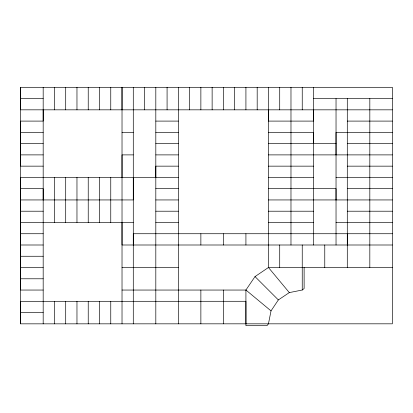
<?xml version="1.0" encoding="UTF-8"?>
<svg xmlns="http://www.w3.org/2000/svg" width="413" height="413" viewBox="0 0 413 413"><rect width="100%" height="100%" fill="white"/><g stroke="black" fill="none" stroke-linecap="round" stroke-linejoin="round"><path stroke-width="0.62" d="M20.65 323.844L20.65 87.308L392.35 87.308L392.35 323.818L20.65 323.844L20.65 301.314L245.921 301.289L245.921 323.818M43.179 199.944L43.179 87.308M43.179 109.832L43.179 121.097L20.65 121.097L20.65 166.15L43.179 166.15M122.021 222.473L122.021 244.997L392.35 244.997M122.021 177.414L122.021 154.89L133.285 154.89M122.021 109.832L122.021 87.308L122.021 323.844M133.285 244.997L133.285 233.732L392.35 233.732M133.285 177.414L133.285 199.944L20.65 199.944M155.815 177.414L155.815 166.15L178.339 166.15M268.45 109.832L268.45 121.097L313.503 121.097L313.503 109.832M289.312 292.6L268.45 267.5L255.017 276.591L245.921 290.024L245.921 325.692L266.948 325.692L268.45 323.818L271.021 310.886L278.347 299.921L289.312 292.6L302.244 290.024L302.244 267.5M304.118 267.5L304.118 288.522L302.244 290.024M313.503 244.997L313.503 87.308M313.503 143.626L313.503 132.361L268.45 132.361M336.032 199.944L336.032 188.679L268.45 188.679M336.032 154.89L336.032 132.361L392.35 132.361M347.297 244.997L347.297 233.732M20.65 98.568L43.179 98.568M313.503 98.573L392.35 98.573M392.35 109.837L20.65 109.832L20.65 87.308M155.815 121.097L178.339 121.097M347.297 121.097L392.35 121.097M20.65 132.361L43.179 132.361M122.021 132.361L133.285 132.361M155.815 132.361L178.339 132.361M20.65 143.626L43.179 143.626M155.815 143.626L178.339 143.626M268.45 143.626L336.032 143.626M347.297 143.626L392.35 143.626M20.65 154.885L43.179 154.885M155.815 154.89L178.339 154.89M268.45 154.89L392.35 154.89M268.45 166.15L313.503 166.15M347.297 166.155L392.35 166.155M178.339 177.414L20.65 177.414L20.65 290.05L43.179 290.05M268.45 177.414L313.503 177.414M336.032 177.414L392.35 177.414M20.65 188.679L43.179 188.679L43.179 323.844M155.815 188.679L178.339 188.679M347.297 188.679L392.35 188.679M155.815 199.944L178.339 199.944M268.45 199.944L392.35 199.944M20.65 211.208L43.179 211.208M155.815 211.208L178.339 211.208M268.45 211.208L313.503 211.208M347.297 211.208L392.35 211.208M20.65 222.468L133.285 222.468M155.815 222.468L178.339 222.468M268.45 222.468L313.503 222.468M336.032 222.468L392.35 222.468M20.65 233.732L43.179 233.732M20.65 244.997L43.179 244.997M20.65 256.261L43.179 256.261M20.65 267.526L43.179 267.526M122.021 267.526L178.344 267.526M392.35 267.526L268.45 267.526L268.45 87.308M20.65 278.785L43.179 278.785M122.021 290.05L245.921 290.05M20.65 312.579L43.179 312.579M245.921 290.024L271.021 310.886M255.017 276.591L278.347 299.921M369.821 98.573L369.821 267.526M347.297 98.573L347.292 267.526M336.032 98.573L336.032 244.997M324.768 244.997L324.768 267.526M302.239 87.308L302.239 109.832M302.239 244.997L302.239 267.526M290.979 87.308L290.979 244.997M279.715 87.308L279.715 109.832M279.715 244.997L279.715 267.526M257.185 87.308L257.185 109.832M245.921 87.308L245.921 109.832M245.921 233.732L245.921 244.997M234.661 87.308L234.661 109.832M223.397 87.308L223.397 109.832M223.397 233.732L223.397 244.997M223.397 290.05L223.397 323.818M212.132 87.308L212.132 109.832M200.868 87.308L200.868 109.832M200.868 233.732L200.868 244.997M200.868 290.05L200.868 323.818M189.603 87.308L189.603 109.832M178.339 87.308L178.344 323.844M167.079 87.308L167.079 109.832M155.815 87.308L155.815 323.844M144.55 87.308L144.55 109.832M133.285 87.308L133.285 323.844M110.761 87.308L110.761 109.832M110.761 177.414L110.761 222.473M110.761 301.314L110.761 323.844M99.497 87.308L99.497 109.832M99.497 177.414L99.497 222.473M99.497 301.314L99.497 323.844M88.232 87.308L88.232 109.832M88.232 177.414L88.232 222.473M88.232 301.314L88.232 323.844M76.968 87.308L76.968 109.832M76.968 177.414L76.968 222.473M76.968 301.314L76.968 323.844M65.703 87.308L65.703 109.832M65.703 177.414L65.703 222.473M65.703 301.314L65.703 323.844M54.439 87.308L54.439 109.832M54.439 177.414L54.439 222.473M54.439 301.314L54.439 323.844"/></g></svg>
